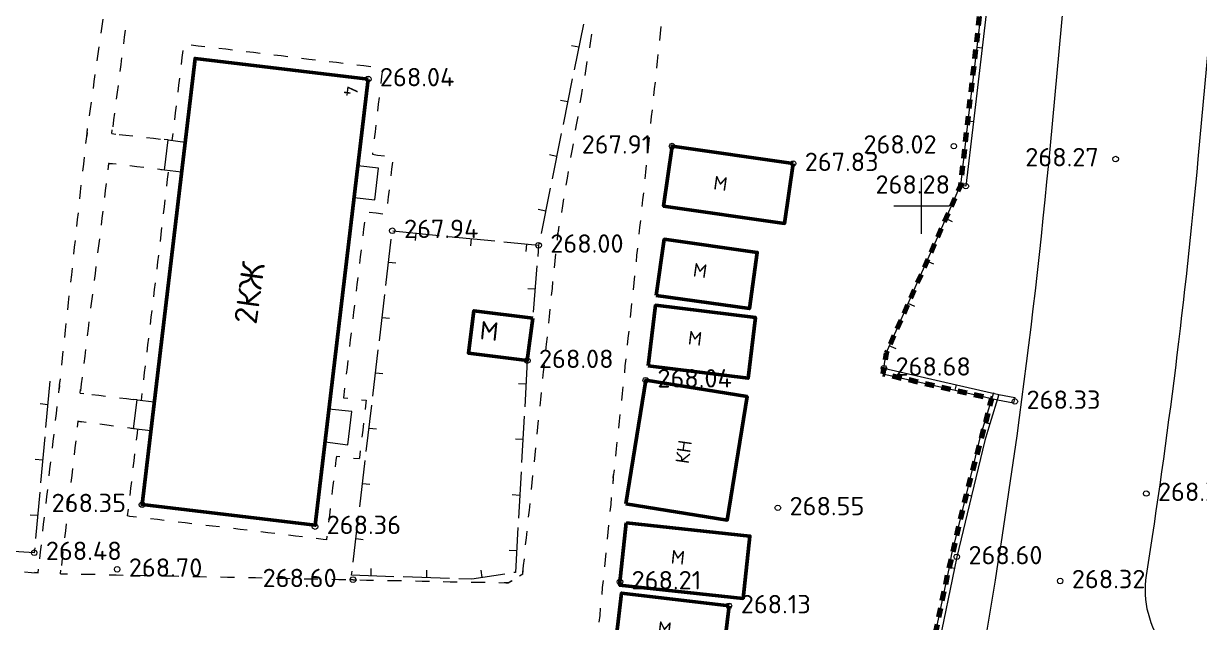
# Model space of a CAD drawing. Header units: millimetres. Extents: x -1422098 to 159246, y 52914 to 701814.
# Drawn here: x -512559 to -449199, y 264710 to 296965 of the extents above; entities that cross this region are included whole.
import ezdxf

# ---------------------------------------------------------------- set-up
doc = ezdxf.new("R2010")
doc.units = ezdxf.units.MM
doc.header["$MEASUREMENT"] = 0
doc.linetypes.add('Невидимая (1_500)', pattern=[900, 500, -400])
for name, color, linetype in [('! Будiвлi', 7, 'Continuous'), ('! Будівлі.доповнення', 7, 'Continuous'), ('! Вiдмiтки', 7, 'Continuous'), ('! ГП.Лінії Дороги', 7, 'Continuous'), ('! Дороги', 7, 'Continuous'), ('! Засічки Координатні', 7, 'Continuous'), ('! МЕЖА', 7, 'Continuous'), ('! Огорожi', 7, 'Continuous')]:
    doc.layers.add(name, color=color, linetype=linetype)
doc.styles.add('СГЕНЕРИР_СТИЛЬ_1', font='ARIALUNI.TTF')

msp = doc.modelspace()

# ---------------------------------------------------------------- linework, layer by layer
at = {"layer": '! Будiвлi', "color": 250, "linetype": 'Continuous', "lineweight": 50, "true_color": 0x444444, "flags": 128}
for points in [[(-493984, 293974), (-496844, 269944), (-506174, 271054), (-503314, 295084)], [(-471094, 289424), (-477614, 290364), (-478074, 287134), (-471554, 286204)], [(-478464, 282324), (-478034, 285344), (-473024, 284634), (-473444, 281614)], [(-485124, 281094), (-485414, 278814), (-488584, 279214), (-488294, 281494)], [(-478904, 278524), (-478504, 281794), (-473124, 281134), (-473524, 277864)], [(-480104, 271104), (-479034, 277754), (-473574, 276874), (-474644, 270224)], [(-480084, 270084), (-480444, 266724), (-473794, 266004), (-473424, 269364)], [(-474544, 265604), (-480334, 266294), (-480754, 262784), (-474964, 262094)]]:
    msp.add_lwpolyline(points, close=True, dxfattribs=at)
at = {"layer": '! Будівлі.доповнення', "color": 250, "linetype": 'Continuous', "lineweight": 20, "true_color": 0x444444, "flags": 128}
for points in [[(-503844, 290584), (-504044, 288964), (-504964, 289074), (-504774, 290694)], [(-494544, 289304), (-494744, 287594), (-493634, 287464), (-493434, 289174)], [(-505514, 276584), (-505694, 275034), (-506634, 275144), (-506444, 276704)], [(-496104, 276204), (-496314, 274434), (-495084, 274284), (-494874, 276064)]]:
    msp.add_lwpolyline(points, close=True, dxfattribs=at)
at = {"layer": '! Вiдмiтки', "color": 250, "linetype": 'Continuous', "lineweight": 13, "true_color": 0x444444, "flags": 128}
for points in [[(-493984, 294124), (-493914, 294104), (-493854, 294044), (-493834, 293974), (-493854, 293894), (-493914, 293844), (-493984, 293824), (-494064, 293844), (-494114, 293894), (-494134, 293974), (-494114, 294044), (-494064, 294104)], [(-477614, 290514), (-477544, 290494), (-477484, 290434), (-477464, 290364), (-477484, 290284), (-477544, 290234), (-477614, 290214), (-477694, 290234), (-477744, 290284), (-477764, 290364), (-477744, 290434), (-477694, 290494)], [(-462434, 290504), (-462364, 290484), (-462304, 290434), (-462284, 290354), (-462304, 290284), (-462364, 290234), (-462434, 290214), (-462514, 290234), (-462564, 290284), (-462584, 290354), (-462564, 290434), (-462514, 290484)], [(-471094, 289574), (-471014, 289554), (-470964, 289504), (-470944, 289424), (-470964, 289354), (-471014, 289294), (-471094, 289274), (-471164, 289294), (-471224, 289354), (-471244, 289424), (-471224, 289504), (-471164, 289554)], [(-453714, 289814), (-453644, 289794), (-453584, 289744), (-453564, 289664), (-453584, 289594), (-453644, 289534), (-453714, 289514), (-453794, 289534), (-453844, 289594), (-453864, 289664), (-453844, 289744), (-453794, 289794)], [(-461784, 288354), (-461714, 288334), (-461654, 288284), (-461634, 288204), (-461654, 288134), (-461714, 288074), (-461784, 288054), (-461864, 288074), (-461914, 288134), (-461934, 288204), (-461914, 288284), (-461864, 288334)], [(-492684, 285954), (-492614, 285934), (-492564, 285884), (-492534, 285804), (-492564, 285734), (-492614, 285674), (-492684, 285654), (-492764, 285674), (-492814, 285734), (-492844, 285804), (-492814, 285884), (-492764, 285934)], [(-484804, 285174), (-484734, 285154), (-484674, 285104), (-484654, 285024), (-484674, 284954), (-484734, 284894), (-484804, 284874), (-484884, 284894), (-484934, 284954), (-484954, 285024), (-484934, 285104), (-484884, 285154)], [(-485414, 278964), (-485344, 278944), (-485284, 278884), (-485264, 278814), (-485284, 278734), (-485344, 278684), (-485414, 278664), (-485494, 278684), (-485544, 278734), (-485564, 278814), (-485544, 278884), (-485494, 278944)], [(-466204, 278544), (-466124, 278524), (-466074, 278474), (-466044, 278404), (-466074, 278324), (-466124, 278274), (-466204, 278254), (-466274, 278274), (-466324, 278324), (-466354, 278404), (-466324, 278474), (-466274, 278524)], [(-479034, 277904), (-478964, 277884), (-478904, 277824), (-478884, 277754), (-478904, 277674), (-478964, 277624), (-479034, 277604), (-479114, 277624), (-479164, 277674), (-479184, 277754), (-479164, 277824), (-479114, 277884)], [(-459144, 276764), (-459074, 276744), (-459014, 276684), (-458994, 276614), (-459014, 276534), (-459074, 276484), (-459144, 276464), (-459224, 276484), (-459274, 276534), (-459294, 276614), (-459274, 276684), (-459224, 276744)], [(-506174, 271204), (-506094, 271184), (-506044, 271124), (-506024, 271054), (-506044, 270974), (-506094, 270924), (-506174, 270904), (-506244, 270924), (-506304, 270974), (-506324, 271054), (-506304, 271124), (-506244, 271184)], [(-452064, 271804), (-451994, 271784), (-451934, 271724), (-451914, 271654), (-451934, 271574), (-451994, 271524), (-452064, 271504), (-452144, 271524), (-452194, 271574), (-452214, 271654), (-452194, 271724), (-452144, 271784)], [(-471914, 271034), (-471844, 271014), (-471794, 270964), (-471764, 270884), (-471794, 270814), (-471844, 270754), (-471914, 270734), (-471994, 270754), (-472044, 270814), (-472074, 270884), (-472044, 270964), (-471994, 271014)], [(-496854, 270024), (-496774, 270004), (-496724, 269944), (-496704, 269874), (-496724, 269794), (-496774, 269744), (-496854, 269724), (-496924, 269744), (-496984, 269794), (-497004, 269874), (-496984, 269944), (-496924, 270004)], [(-511984, 268614), (-511904, 268594), (-511854, 268544), (-511834, 268464), (-511854, 268394), (-511904, 268334), (-511984, 268314), (-512054, 268334), (-512114, 268394), (-512134, 268464), (-512114, 268544), (-512054, 268594)], [(-462274, 268394), (-462204, 268374), (-462154, 268324), (-462124, 268244), (-462154, 268174), (-462204, 268114), (-462274, 268094), (-462354, 268114), (-462404, 268174), (-462434, 268244), (-462404, 268324), (-462354, 268374)], [(-507514, 267724), (-507434, 267704), (-507384, 267644), (-507364, 267574), (-507384, 267494), (-507434, 267444), (-507514, 267424), (-507584, 267444), (-507644, 267494), (-507664, 267574), (-507644, 267644), (-507584, 267704)], [(-494804, 267164), (-494734, 267144), (-494674, 267084), (-494654, 267014), (-494674, 266934), (-494734, 266884), (-494804, 266864), (-494884, 266884), (-494934, 266934), (-494954, 267014), (-494934, 267084), (-494884, 267144)], [(-480424, 267044), (-480354, 267024), (-480294, 266964), (-480274, 266894), (-480294, 266824), (-480354, 266764), (-480424, 266744), (-480504, 266764), (-480554, 266824), (-480574, 266894), (-480554, 266964), (-480504, 267024)], [(-456704, 267094), (-456634, 267074), (-456574, 267024), (-456554, 266944), (-456574, 266874), (-456634, 266814), (-456704, 266794), (-456784, 266814), (-456834, 266874), (-456854, 266944), (-456834, 267024), (-456784, 267074)], [(-474544, 265754), (-474474, 265734), (-474424, 265684), (-474394, 265604), (-474424, 265534), (-474474, 265474), (-474544, 265454), (-474624, 265474), (-474674, 265534), (-474704, 265604), (-474674, 265684), (-474624, 265734)]]:
    msp.add_lwpolyline(points, close=True, dxfattribs=at)
at = {"layer": '! ГП.Лінії Дороги', "color": 250, "linetype": 'Continuous', "lineweight": 20, "true_color": 0x444444, "flags": 128}
for points in [[(-437695, 526390), (-440929, 488244), (-442239, 486834), (-443947, 466684, 0.081174), (-443910, 466202), (-443535, 464664, -0.081174), (-442911, 456624), (-454347, 321770), (-457248, 290401, -0.044993), (-468634, 228578), (-470033, 223561)], [(-446375, 321094), (-449282, 289664, -0.015786), (-452072, 267237, 0.435091), (-447555, 261481), (-447206, 261451), (-446995, 263942), (-435038, 262928), (-435249, 260437), (-431762, 260142), (-431550, 262633), (-419593, 261619), (-419804, 259128), (-400872, 257522), (-400661, 260013), (-388704, 258999), (-388915, 256508), (-385428, 256212), (-385217, 258703), (-373260, 257689), (-373471, 255198), (-367741, 254713, 0.414214), (-364499, 257448)]]:
    msp.add_lwpolyline(points, format="xyb", dxfattribs=at)
at = {"layer": '! Дороги', "color": 250, "linetype": 'Continuous', "lineweight": 20, "true_color": 0x444444, "flags": 128}
for points in [[(-508324, 296824), (-508264, 297194)], [(-508374, 296444), (-508324, 296824)], [(-507084, 296614), (-507134, 296234)], [(-478224, 296804), (-478254, 296424)], [(-507134, 296234), (-507174, 295864)], [(-482054, 295654), (-481994, 296024)], [(-481994, 296024), (-481934, 296394)], [(-478254, 296424), (-478294, 296054)], [(-508584, 294964), (-508534, 295334)], [(-508534, 295334), (-508484, 295704)], [(-504014, 295134), (-503964, 295514)], [(-503524, 295814), (-503154, 295764)], [(-503154, 295764), (-502784, 295724)], [(-502044, 295634), (-501664, 295594)], [(-501664, 295594), (-501294, 295544)], [(-500554, 295454), (-500174, 295414)], [(-500174, 295414), (-499804, 295364)], [(-499064, 295274), (-498684, 295234)], [(-478374, 295304), (-478414, 294934)], [(-507324, 294754), (-507374, 294374)], [(-507274, 295124), (-507324, 294754)], [(-504054, 294764), (-504014, 295134)], [(-498684, 295234), (-498314, 295194)], [(-497574, 295104), (-497194, 295054)], [(-497194, 295054), (-496824, 295014)], [(-496084, 294924), (-495704, 294884)], [(-495704, 294884), (-495334, 294834)], [(-494594, 294744), (-494224, 294704)], [(-494224, 294704), (-493844, 294654)], [(-482244, 294544), (-482184, 294914)], [(-478414, 294934), (-478454, 294564)], [(-508744, 293844), (-508694, 294224)], [(-504184, 293644), (-504144, 294024)], [(-493264, 294104), (-493304, 293734)], [(-493224, 294474), (-493264, 294104)], [(-482304, 294174), (-482244, 294544)], [(-508794, 293474), (-508744, 293844)], [(-507464, 293634), (-507514, 293264)], [(-504234, 293274), (-504184, 293644)], [(-482494, 293064), (-482434, 293434)], [(-478574, 293444), (-478614, 293074)], [(-478534, 293814), (-478574, 293444)], [(-508954, 292364), (-508904, 292734)], [(-507514, 293264), (-507564, 292894)], [(-493394, 292984), (-493444, 292614)], [(-482564, 292694), (-482494, 293064)], [(-509004, 291994), (-508954, 292364)], [(-507654, 292144), (-507704, 291774)], [(-504414, 291784), (-504364, 292154)], [(-504364, 292154), (-504324, 292534)], [(-493444, 292614), (-493484, 292244)], [(-478694, 292324), (-478734, 291954)], [(-507704, 291774), (-507754, 291404)], [(-493574, 291494), (-493614, 291124)], [(-482814, 291224), (-482754, 291594)], [(-482754, 291594), (-482684, 291964)], [(-478734, 291954), (-478774, 291584)], [(-509194, 290504), (-509154, 290874)], [(-509154, 290874), (-509134, 291104)], [(-509134, 291104), (-509154, 290904)], [(-509134, 291104), (-509104, 291304)], [(-509134, 291104), (-509114, 291254)], [(-507794, 291044), (-507774, 291244)], [(-507794, 291044), (-507594, 291014)], [(-507414, 290994), (-507044, 290954)], [(-507044, 290954), (-506674, 290914)], [(-505924, 290824), (-505554, 290784)], [(-504544, 290664), (-504494, 291044)], [(-493614, 291124), (-493664, 290754)], [(-478854, 290834), (-478894, 290464)], [(-505554, 290784), (-505184, 290744)], [(-504774, 290694), (-504974, 290714)], [(-483004, 290114), (-482934, 290484)], [(-478894, 290464), (-478924, 290084)], [(-509314, 289384), (-509274, 289764)], [(-493754, 290004), (-493764, 289924)], [(-493764, 289924), (-493484, 289884)], [(-493484, 289884), (-493104, 289844)], [(-483064, 289744), (-483004, 290114)], [(-509364, 289014), (-509314, 289384)], [(-507974, 289424), (-508014, 289084)], [(-507974, 289424), (-508004, 289234)], [(-507944, 289424), (-507974, 289424)], [(-507974, 289424), (-507774, 289404)], [(-507574, 289384), (-507944, 289424)], [(-506454, 289244), (-506824, 289294)], [(-506084, 289204), (-506454, 289244)], [(-504964, 289074), (-505334, 289114)], [(-504964, 289074), (-505164, 289094)], [(-504794, 288584), (-504744, 288964)], [(-492734, 289124), (-492774, 288754)], [(-492684, 289494), (-492734, 289124)], [(-483254, 288634), (-483194, 289004)], [(-479044, 288964), (-479084, 288594)], [(-479004, 289344), (-479044, 288964)], [(-508114, 288344), (-508154, 287974)], [(-504834, 288214), (-504794, 288584)], [(-483314, 288264), (-483254, 288634)], [(-509524, 287524), (-509484, 287894)], [(-509484, 287894), (-509444, 288264)], [(-508154, 287974), (-508204, 287604)], [(-492864, 288004), (-492914, 287634)], [(-479164, 287854), (-479204, 287474)], [(-505014, 286724), (-504964, 287094)], [(-504964, 287094), (-504924, 287474)], [(-492914, 287634), (-492954, 287264)], [(-483564, 286784), (-483504, 287154)], [(-483504, 287154), (-483444, 287524)], [(-479204, 287474), (-479244, 287104)], [(-509684, 286034), (-509644, 286404)], [(-509644, 286404), (-509604, 286774)], [(-508344, 286484), (-508384, 286114)], [(-508294, 286854), (-508344, 286484)], [(-493564, 286754), (-493934, 286794)], [(-493194, 286704), (-493564, 286754)], [(-505144, 285604), (-505104, 285984)], [(-494244, 285894), (-494284, 285524)], [(-494194, 286264), (-494244, 285894)], [(-483764, 285654), (-483724, 285844)], [(-483754, 285674), (-483694, 286044)], [(-479364, 285984), (-479404, 285614)], [(-479324, 286354), (-479364, 285984)], [(-509804, 284914), (-509764, 285284)], [(-508474, 285364), (-508524, 284994)], [(-505184, 285234), (-505144, 285604)], [(-483794, 285304), (-483764, 285654)], [(-483764, 285654), (-483784, 285454)], [(-483764, 285654), (-483754, 285674)], [(-509844, 284544), (-509804, 284914)], [(-508524, 284994), (-508574, 284624)], [(-505324, 284124), (-505274, 284494)], [(-494374, 284784), (-494414, 284404)], [(-483914, 284184), (-483874, 284554)], [(-479524, 284494), (-479554, 284124)], [(-479484, 284864), (-479524, 284494)], [(-508664, 283874), (-508704, 283504)], [(-505364, 283744), (-505324, 284124)], [(-494414, 284404), (-494464, 284034)], [(-483954, 283814), (-483914, 284184)], [(-510004, 283044), (-509964, 283424)], [(-509964, 283424), (-509924, 283794)], [(-508704, 283504), (-508754, 283134)], [(-494554, 283294), (-494594, 282914)], [(-479634, 283374), (-479674, 283004)], [(-505544, 282254), (-505494, 282634)], [(-505494, 282634), (-505454, 283004)], [(-494594, 282914), (-494644, 282544)], [(-484104, 282314), (-484064, 282694)], [(-484064, 282694), (-484034, 283064)], [(-479674, 283004), (-479714, 282624)], [(-510134, 281934), (-510094, 282304)], [(-508894, 282014), (-508944, 281644)], [(-508844, 282394), (-508894, 282014)], [(-510174, 281554), (-510134, 281934)], [(-505674, 281144), (-505634, 281514)], [(-494774, 281424), (-494814, 281054)], [(-494724, 281804), (-494774, 281424)], [(-484224, 281194), (-484184, 281574)], [(-479834, 281514), (-479874, 281134)], [(-479794, 281884), (-479834, 281514)], [(-510294, 280444), (-510254, 280814)], [(-509034, 280904), (-509074, 280534)], [(-505724, 280764), (-505674, 281144)], [(-484264, 280824), (-484224, 281194)], [(-510334, 280064), (-510294, 280444)], [(-509074, 280534), (-509124, 280154)], [(-494904, 280314), (-494954, 279934)], [(-484374, 279704), (-484334, 280084)], [(-479954, 280394), (-479994, 280014)], [(-505894, 279274), (-505854, 279654)], [(-505854, 279654), (-505814, 280024)], [(-494954, 279934), (-494994, 279564)], [(-484414, 279334), (-484374, 279704)], [(-479994, 280014), (-480034, 279644)], [(-510494, 278574), (-510454, 278944)], [(-510454, 278944), (-510414, 279324)], [(-509264, 279044), (-509304, 278664)], [(-509214, 279414), (-509264, 279044)], [(-495084, 278824), (-495124, 278444)], [(-480114, 278904), (-480154, 278524)], [(-506074, 277784), (-506034, 278164)], [(-506034, 278164), (-505984, 278534)], [(-495124, 278444), (-495174, 278074)], [(-484574, 277844), (-484534, 278214)], [(-484534, 278214), (-484494, 278584)], [(-480154, 278524), (-480184, 278154)], [(-510614, 277474), (-510574, 277834)], [(-510614, 277474), (-510594, 277674)], [(-509444, 277554), (-509494, 277184)], [(-509404, 277924), (-509444, 277554)], [(-510664, 277084), (-510614, 277454)], [(-510614, 277474), (-510634, 277274)], [(-510614, 277454), (-510614, 277474)], [(-509504, 277064), (-509484, 277264)], [(-509504, 277064), (-509304, 277044)], [(-508874, 276984), (-508504, 276944)], [(-508504, 276944), (-508134, 276904)], [(-506204, 276674), (-506164, 277044)], [(-495304, 276964), (-495324, 276814)], [(-495264, 277334), (-495304, 276964)], [(-484684, 276724), (-484644, 277094)], [(-480304, 277034), (-480344, 276664)], [(-480264, 277404), (-480304, 277034)], [(-510784, 275964), (-510744, 276344)], [(-507384, 276814), (-507014, 276764)], [(-507014, 276764), (-506644, 276724)], [(-506444, 276704), (-506644, 276724)], [(-495324, 276814), (-495094, 276794)], [(-494344, 276704), (-494094, 276674)], [(-494114, 276554), (-494154, 276174)], [(-494094, 276674), (-494114, 276554)], [(-484724, 276354), (-484684, 276724)], [(-510834, 275594), (-510784, 275964)], [(-480424, 275914), (-480464, 275544)], [(-509624, 275544), (-509664, 275234)], [(-509624, 275544), (-509654, 275344)], [(-509564, 275534), (-509624, 275544)], [(-509624, 275544), (-509424, 275514)], [(-509184, 275484), (-509564, 275534)], [(-508074, 275334), (-508444, 275384)], [(-507704, 275284), (-508074, 275334)], [(-506584, 275144), (-506954, 275184)], [(-506584, 275144), (-506784, 275164)], [(-506414, 274904), (-506394, 275114)], [(-494284, 275064), (-494334, 274684)], [(-494244, 275434), (-494284, 275064)], [(-484884, 274854), (-484844, 275234)], [(-484844, 275234), (-484804, 275604)], [(-480464, 275544), (-480504, 275174)], [(-511004, 274104), (-510954, 274474)], [(-510954, 274474), (-510914, 274844)], [(-509744, 274494), (-509794, 274114)], [(-506464, 274534), (-506414, 274904)], [(-480584, 274424), (-480624, 274054)], [(-509794, 274114), (-509834, 273744)], [(-506594, 273414), (-506554, 273794)], [(-494424, 273944), (-494464, 273574)], [(-485034, 273364), (-484994, 273734)], [(-484994, 273734), (-484954, 274114)], [(-480624, 274054), (-480664, 273674)], [(-511134, 272984), (-511084, 273354)], [(-506644, 273044), (-506594, 273414)], [(-495724, 273454), (-495764, 273084)], [(-495694, 273654), (-495724, 273454)], [(-495524, 273634), (-495694, 273654)], [(-494474, 273514), (-494784, 273544)], [(-494464, 273574), (-494474, 273514)], [(-511174, 272614), (-511134, 272984)], [(-509964, 272624), (-510004, 272254)], [(-509914, 273004), (-509964, 272624)], [(-485154, 272244), (-485114, 272624)], [(-480784, 272474), (-480814, 272184)], [(-480784, 272474), (-480804, 272274)], [(-480744, 272934), (-480784, 272564)], [(-480784, 272474), (-480764, 272674)], [(-480784, 272564), (-480784, 272474)], [(-511304, 271494), (-511254, 271864)], [(-506814, 271554), (-506774, 271934)], [(-506774, 271934), (-506724, 272304)], [(-495904, 271964), (-495944, 271594)], [(-495854, 272334), (-495904, 271964)], [(-485194, 271874), (-485154, 272244)], [(-511344, 271124), (-511304, 271494)], [(-510084, 271514), (-510134, 271134)], [(-480894, 271444), (-480924, 271064)], [(-510134, 271134), (-510174, 270764)], [(-506954, 270444), (-506904, 270814)], [(-496034, 270844), (-496074, 270474)], [(-485344, 270384), (-485304, 270754)], [(-485304, 270754), (-485264, 271124)], [(-480924, 271064), (-480964, 270694)], [(-511514, 269634), (-511474, 270004)], [(-511474, 270004), (-511424, 270374)], [(-510254, 270024), (-510304, 269644)], [(-506834, 270424), (-506954, 270444)], [(-506464, 270384), (-506834, 270424)], [(-505344, 270254), (-505724, 270294)], [(-504974, 270204), (-505344, 270254)], [(-503854, 270074), (-504234, 270114)], [(-503484, 270024), (-503854, 270074)], [(-502374, 269894), (-502744, 269934)], [(-496074, 270474), (-496124, 270104)], [(-481034, 269944), (-481074, 269574)], [(-510304, 269644), (-510344, 269274)], [(-501994, 269854), (-502374, 269894)], [(-500884, 269714), (-501254, 269764)], [(-500504, 269674), (-500884, 269714)], [(-499394, 269544), (-499764, 269584)], [(-499014, 269494), (-499394, 269544)], [(-497904, 269364), (-498274, 269404)], [(-497524, 269314), (-497904, 269364)], [(-496214, 269354), (-496234, 269164)], [(-485464, 269264), (-485424, 269634)], [(-481074, 269574), (-481114, 269204)], [(-511644, 268514), (-511594, 268884)], [(-496414, 269184), (-496784, 269234)], [(-496234, 269164), (-496414, 269184)], [(-485504, 268894), (-485464, 269264)], [(-511684, 268144), (-511644, 268514)], [(-510474, 268154), (-510514, 267784)], [(-510434, 268524), (-510474, 268154)], [(-485614, 267774), (-485574, 268144)], [(-481224, 268084), (-481264, 267704)], [(-481184, 268454), (-481224, 268084)], [(-512504, 267434), (-512134, 267404)], [(-512134, 267404), (-511774, 267384)], [(-511774, 267384), (-511974, 267394)], [(-511774, 267384), (-511744, 267584)], [(-511774, 267384), (-511764, 267394)], [(-510564, 267334), (-510544, 267534)], [(-485664, 267304), (-485644, 267504)], [(-485654, 267394), (-485614, 267774)], [(-510564, 267334), (-510194, 267334)], [(-510564, 267334), (-510364, 267334)], [(-509444, 267314), (-509064, 267304)], [(-509064, 267304), (-508694, 267304)], [(-507944, 267284), (-507564, 267274)], [(-507564, 267274), (-507194, 267264)], [(-506444, 267254), (-506064, 267244)], [(-506064, 267244), (-505694, 267234)], [(-504944, 267224), (-504564, 267214)], [(-504564, 267214), (-504194, 267204)], [(-503444, 267194), (-503064, 267184)], [(-503064, 267184), (-502694, 267174)], [(-501944, 267164), (-501564, 267154)], [(-501564, 267154), (-501194, 267144)], [(-500444, 267134), (-500064, 267124)], [(-500064, 267124), (-499694, 267114)], [(-498944, 267094), (-498564, 267094)], [(-498564, 267094), (-498194, 267084)], [(-497444, 267064), (-497064, 267064)], [(-497064, 267064), (-496694, 267054)], [(-495944, 267034), (-495564, 267024)], [(-495564, 267024), (-495194, 267024)], [(-494804, 267014), (-495004, 267014)], [(-494804, 267014), (-494604, 267004)], [(-494444, 267004), (-494074, 266994)], [(-494074, 266994), (-493694, 266994)], [(-492944, 266974), (-492574, 266964)], [(-492574, 266964), (-492194, 266964)], [(-491444, 266944), (-491074, 266934)], [(-491074, 266934), (-490694, 266934)], [(-489944, 266914), (-489574, 266904)], [(-489574, 266904), (-489194, 266904)], [(-488444, 266884), (-488074, 266874)], [(-488074, 266874), (-487694, 266874)], [(-486944, 266854), (-486574, 266844)], [(-486454, 266844), (-486654, 266844)], [(-486574, 266844), (-486454, 266844)], [(-486454, 266844), (-486234, 266974)], [(-486454, 266844), (-486284, 266944)], [(-485664, 267304), (-485834, 267204)], [(-481334, 266964), (-481374, 266594)], [(-481374, 266594), (-481404, 266214)], [(-481514, 265094), (-481554, 264724)], [(-481484, 265474), (-481514, 265094)]]:
    msp.add_lwpolyline(points, dxfattribs=at)
at = {"layer": '! Засічки Координатні', "color": 92, "linetype": 'Continuous', "lineweight": 13, "true_color": 0x00d200, "flags": 128}
for points in [[(-464174, 285644), (-464174, 288644)], [(-464174, 285644), (-464174, 288644)], [(-465674, 287144), (-464174, 287144)], [(-464174, 287144), (-462674, 287144)]]:
    msp.add_lwpolyline(points, dxfattribs=at)
at = {"layer": '! МЕЖА', "color": 231, "linetype": 'Невидимая (1_500)', "lineweight": 80, "true_color": 0xff68cd, "flags": 128}
msp.add_lwpolyline([(-438159, 701814), (-451184, 621244), (-429179, 620505), (-437574, 547554), (-443084, 497554), (-442575, 497499), (-453884, 398566), (-449797, 398042), (-462084, 288244), (-466084, 279204), (-466264, 278104), (-460397, 276776), (-461774, 271604), (-462740, 267474), (-477604, 196424), (-483844, 191074), (-491834, 150024), (-504104, 83404), (-492294, 80154), (-467144, 73054), (-457554, 103824), (-453054, 108704), (-391704, 92054), (-342095, 83880), (-341164, 93974), (-339274, 95734), (-326444, 92794), (-306064, 88574), (-304651, 95440), (-303804, 100674), (-301494, 113024), (-297244, 120304), (-296696, 128433), (-296674, 128654), (-258024, 124474), (-207904, 117794), (-136344, 107524), (-136248, 66759), (-67934, 52914), (-45094, 162024), (-21934, 156644), (-17864, 156379), (-11396, 189162), (-11396, 360461), (-9304, 395704), (-5364, 394964), (14516, 392774), (29926, 391514), (50926, 389794), (59926, 388174), (61526, 386744), (66826, 370654), (71336, 371204), (85216, 374044), (140116, 388854), (140696, 386524), (156242, 391167), (159246, 398824), (159226, 408854), (155376, 415814), (152376, 421774), (143746, 434354), (136186, 444284), (127816, 493914), (73416, 481204), (29696, 519944), (26616, 522454), (26006, 527834), (23726, 528464), (20046, 530534), (15626, 532644), (7106, 545114), (4126, 555544), (5176, 555804), (-6274, 601354), (-4544, 602794), (-11744, 627264), (-10574, 631304), (-13524, 643284), (-59184, 632084), (-63384, 644404), (-66114, 643674), (-69364, 656694), (-89144, 651754), (-88754, 650204), (-108924, 645174), (-109614, 647934), (-109174, 648044), (-110084, 651694), (-118794, 649514), (-118104, 646744), (-115154, 647484), (-114964, 646744), (-113274, 647164), (-112544, 644264), (-134314, 638834), (-134704, 640384), (-154054, 635554), (-156494, 644074), (-186224, 636134), (-189524, 662404), (-187344, 662684), (-189394, 679304), (-197594, 678284), (-198014, 681684), (-253694, 674694), (-253934, 676564), (-279224, 673474), (-313213, 670854), (-395104, 688194)], close=True, dxfattribs=at)
at = {"layer": '! Огорожi', "color": 250, "linetype": 'Continuous', "lineweight": 20, "true_color": 0x444444, "flags": 128}
for points in [[(-460724, 299664), (-461204, 295694)], [(-460434, 299634), (-460904, 295664)], [(-482394, 296924), (-482894, 294474)], [(-483034, 295784), (-482644, 295704)], [(-461204, 295694), (-461674, 291724)], [(-460904, 295664), (-461374, 291684)], [(-461204, 295694), (-460904, 295664)], [(-482994, 293984), (-483484, 291534)], [(-483634, 292844), (-483234, 292764)], [(-461674, 291724), (-462084, 288244)], [(-461374, 291684), (-461784, 288204)], [(-461674, 291724), (-461374, 291684)], [(-483584, 291044), (-484084, 288594)], [(-484224, 289904), (-483834, 289824)], [(-484184, 288104), (-484674, 285654)], [(-462364, 287604), (-462074, 288254)], [(-461784, 288204), (-462084, 288244)], [(-463374, 285314), (-462364, 287604)], [(-484824, 286964), (-484424, 286884)], [(-462504, 286294), (-462874, 286464)], [(-492654, 285804), (-490164, 285554)], [(-493034, 282864), (-492744, 285344)], [(-491444, 285284), (-491404, 285684)], [(-489664, 285504), (-487174, 285264)], [(-488464, 284984), (-488424, 285384)], [(-486684, 285214), (-484804, 285024)], [(-484774, 285164), (-484804, 285024)], [(-464394, 283034), (-463374, 285314)], [(-485474, 284694), (-485434, 285084)], [(-484804, 285024), (-484854, 284414)], [(-492494, 284054), (-492894, 284104)], [(-484894, 283914), (-485104, 281424)], [(-463514, 284014), (-463884, 284174)], [(-485394, 282704), (-484994, 282674)], [(-465404, 280744), (-464394, 283034)], [(-493384, 279884), (-493094, 282364)], [(-464534, 281724), (-464894, 281894)], [(-492844, 281084), (-493244, 281124)], [(-466084, 279204), (-465404, 280744)], [(-465544, 279444), (-465914, 279604)], [(-493744, 276904), (-493444, 279384)], [(-485414, 278814), (-485554, 276314)], [(-466204, 278404), (-466084, 279204)], [(-466264, 278104), (-466204, 278404)], [(-466204, 278404), (-462294, 277514)], [(-511144, 277704), (-511374, 275214)], [(-493194, 278104), (-493594, 278144)], [(-485884, 277584), (-485484, 277564)], [(-466264, 278104), (-462364, 277224)], [(-462364, 277224), (-462294, 277514)], [(-462364, 277224), (-460084, 276704)], [(-462294, 277514), (-460014, 276994)], [(-460304, 277084), (-460784, 275494)], [(-460014, 276994), (-460494, 275404)], [(-460074, 276704), (-460014, 276994)], [(-460014, 276994), (-459154, 276834)], [(-511654, 276494), (-511254, 276454)], [(-494094, 273924), (-493794, 276414)], [(-460074, 276704), (-459214, 276534)], [(-459154, 276834), (-459214, 276534)], [(-485584, 275814), (-485724, 273324)], [(-493544, 275124), (-493944, 275164)], [(-460784, 275494), (-461054, 274584)], [(-460784, 275494), (-460494, 275404)], [(-460494, 275404), (-460764, 274504)], [(-511414, 274714), (-511644, 272224)], [(-486054, 274594), (-485654, 274574)], [(-461054, 274574), (-461774, 271604)], [(-460764, 274504), (-461484, 271534)], [(-511924, 273504), (-511524, 273464)], [(-494444, 270944), (-494154, 273434)], [(-485754, 272824), (-485894, 270324)], [(-493894, 272144), (-494294, 272184)], [(-511684, 271724), (-511914, 269234)], [(-486224, 271594), (-485824, 271574)], [(-461774, 271604), (-462574, 268314)], [(-461484, 271534), (-462274, 268244)], [(-461774, 271604), (-461484, 271534)], [(-512194, 270514), (-511804, 270484)], [(-494794, 267964), (-494504, 270454)], [(-485924, 269824), (-486054, 267404)], [(-511954, 268734), (-511984, 268464)], [(-494254, 269164), (-494644, 269214)], [(-511984, 268464), (-514474, 268614)], [(-486394, 268604), (-485994, 268584)], [(-462574, 268304), (-462694, 267694)], [(-462274, 268244), (-462404, 267634)], [(-494884, 267254), (-494854, 267474)], [(-493844, 267614), (-493854, 267214)], [(-490844, 267524), (-490854, 267124)], [(-487924, 267524), (-487864, 267134)], [(-486054, 267404), (-486134, 267394)], [(-462694, 267694), (-463504, 263784)], [(-462404, 267634), (-463204, 263724)], [(-462694, 267694), (-462404, 267634)], [(-492604, 267174), (-494884, 267254)], [(-489604, 267084), (-492104, 267164)], [(-488404, 267044), (-489104, 267064)], [(-486624, 267314), (-488404, 267044)]]:
    msp.add_lwpolyline(points, dxfattribs=at)

# ---------------------------------------------------------------- texts
at = {"layer": '! Будiвлi', "color": 250, "linetype": 'Continuous', "lineweight": 13, "true_color": 0x444444, "attachment_point": 4, "style": 'СГЕНЕРИР_СТИЛЬ_1'}
for s, insert, char_height, rotation in [('\\A1;{\\Ftxt.shx;4}', (-494887, 293601), 740, 263.21), ('\\A1;{\\Ftxt.shx;М}', (-475379, 288407), 740, 352.15), ('\\A1;{\\Ftxt.shx;2КЖ}', (-500619, 280805), 1230, 81.95), ('\\A1;{\\Ftxt.shx;М}', (-476478, 283716), 740, 351.96), ('\\A1;{\\Ftxt.shx;М}', (-487971, 280462), 990, 354.14), ('\\A1;{\\Ftxt.shx;М}', (-476752, 280059), 740, 352.97), ('\\A1;{\\Ftxt.shx;КН}', (-477085, 273267), 740, 81.87), ('\\A1;{\\Ftxt.shx;М}', (-477676, 268261), 740, 353.82), ('\\A1;{\\Ftxt.shx;М}', (-478393, 264419), 740, 353.2)]:
    msp.add_mtext(s, dxfattribs=dict(at, insert=insert, char_height=char_height, rotation=rotation))
at = {"layer": '! Вiдмiтки', "color": 250, "linetype": 'Continuous', "lineweight": 13, "true_color": 0x444444, "char_height": 990, "attachment_point": 4, "style": 'СГЕНЕРИР_СТИЛЬ_1'}
for s, insert in [('\\A1;{\\Ftxt.shx;268.04}', (-493357, 294078)), ('\\A1;{\\Ftxt.shx;267.91}', (-482487, 290457)), ('\\A1;{\\Ftxt.shx;268.02}', (-467307, 290457)), ('\\A1;{\\Ftxt.shx;268.27}', (-458587, 289767)), ('\\A1;{\\Ftxt.shx;267.83}', (-470467, 289517)), ('\\A1;{\\Ftxt.shx;268.28}', (-466657, 288297)), ('\\A1;{\\Ftxt.shx;267.94}', (-492057, 285908)), ('\\A1;{\\Ftxt.shx;268.00}', (-484177, 285117)), ('\\A1;{\\Ftxt.shx;268.08}', (-484787, 278907)), ('\\A1;{\\Ftxt.shx;268.68}', (-465577, 278497)), ('\\A1;{\\Ftxt.shx;268.04}', (-478407, 277858)), ('\\A1;{\\Ftxt.shx;268.33}', (-458517, 276707)), ('\\A1;{\\Ftxt.shx;268.37}', (-451437, 271747)), ('\\A1;{\\Ftxt.shx;268.35}', (-511047, 271147)), ('\\A1;{\\Ftxt.shx;268.55}', (-471287, 270977)), ('\\A1;{\\Ftxt.shx;268.36}', (-496227, 269967)), ('\\A1;{\\Ftxt.shx;268.48}', (-511357, 268568)), ('\\A1;{\\Ftxt.shx;268.60}', (-461647, 268337)), ('\\A1;{\\Ftxt.shx;268.70}', (-506887, 267667)), ('\\A1;{\\Ftxt.shx;268.60}', (-499677, 267107)), ('\\A1;{\\Ftxt.shx;268.21}', (-479797, 266987)), ('\\A1;{\\Ftxt.shx;268.32}', (-456077, 267047)), ('\\A1;{\\Ftxt.shx;268.13}', (-473917, 265697))]:
    msp.add_mtext(s, dxfattribs=dict(at, insert=insert))

doc.saveas('drawing.dxf')
